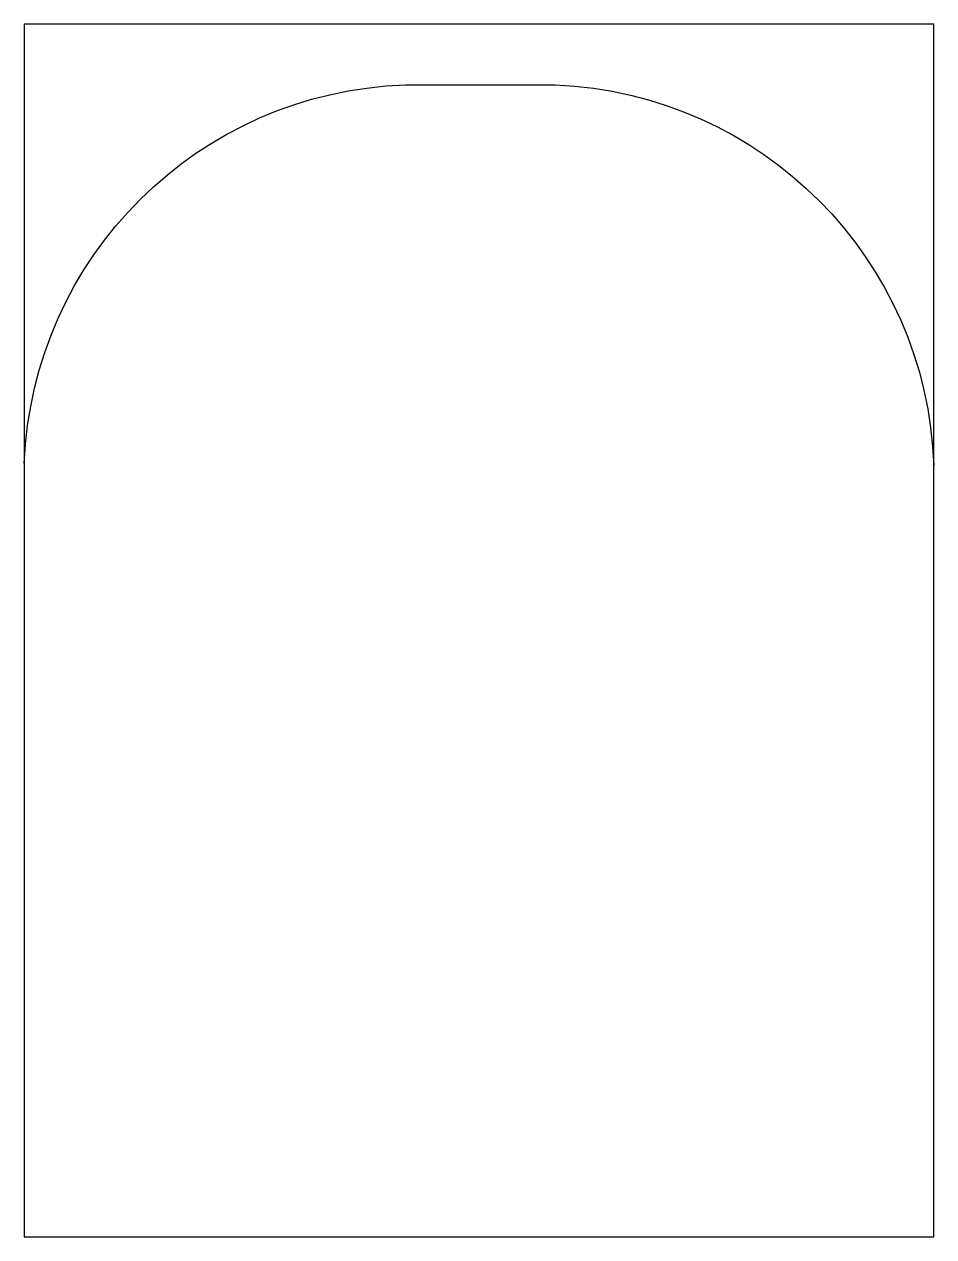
# Model space of a CAD drawing. Extents: x 0 to 15, y 0 to 20.
import ezdxf

# ---------------------------------------------------------------- set-up
doc = ezdxf.new("R2010")
doc.units = 0
doc.header["$MEASUREMENT"] = 0
doc.layers.add('green', color=3, linetype='Continuous', lineweight=25, true_color=0x00ff00)
doc.layers.add('yellow', color=2, linetype='Continuous', lineweight=25, true_color=0xffff00)

msp = doc.modelspace()

# ---------------------------------------------------------------- linework, layer by layer
at = {"layer": 'green'}
msp.add_lwpolyline([(0, 20), (0.001, 12.756, -0.392936), (6.28, 19), (8.756, 18.999, -0.392936), (15, 12.72), (15, 20)], format="xyb", close=True, dxfattribs=at)
at = {"layer": 'yellow'}
msp.add_lwpolyline([(0, 20), (0, 0), (15, 0), (15, 20)], close=True, dxfattribs=at)

doc.saveas('drawing.dxf')
